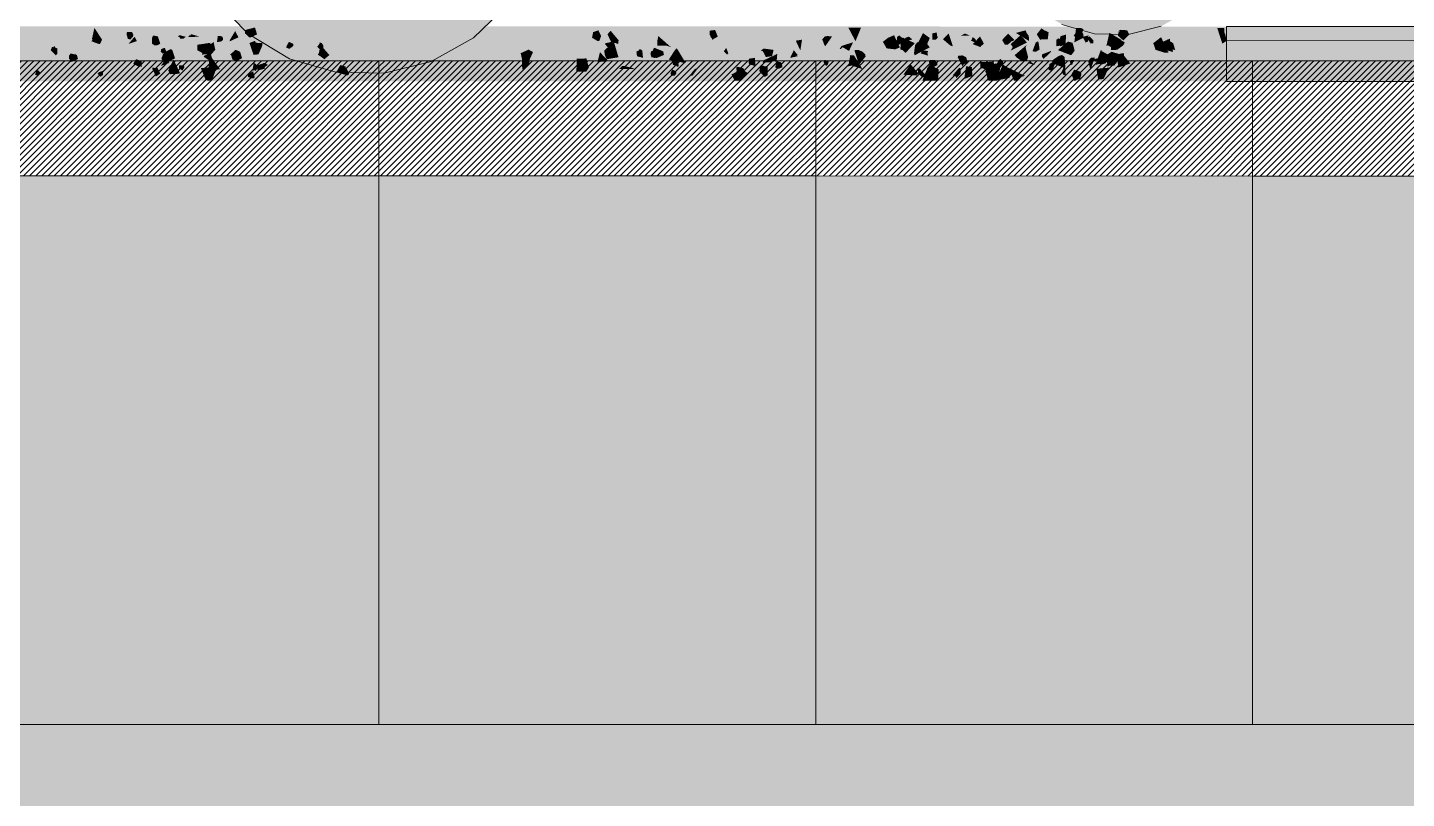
# Model space of a CAD drawing. Header units: millimetres. Extents: x -146962 to 322503, y -183624 to 284367.
# Drawn here: x 101095 to 121218, y 18140 to 29380 of the extents above; entities that cross this region are included whole.
import ezdxf

# ---------------------------------------------------------------- set-up
doc = ezdxf.new("R2010")
doc.units = ezdxf.units.MM
doc.layers.add('30_敷地・外構', color=8, linetype='Continuous', lineweight=9)

msp = doc.modelspace()

# ---------------------------------------------------------------- hatches: boundary and pattern name
at = {"layer": '30_敷地・外構', "true_color": 0xcfe0b8}
for points in [[(103519, 32476), (103882, 33080), (104389, 33570), (105005, 33912), (105689, 34082), (106394, 34070), (107071, 33876), (107675, 33513), (108165, 33006), (108507, 32389), (108677, 31705), (108665, 31001), (108471, 30323), (108108, 29719), (107601, 29229), (106984, 28887), (106300, 28717), (105596, 28729), (104918, 28924), (104314, 29287), (103824, 29794), (103482, 30410), (103312, 31094), (103324, 31799)], [(116252, 32917), (116731, 33037), (117224, 33028), (117698, 32892), (118121, 32638), (118464, 32283), (118703, 31852), (118822, 31373), (118814, 30880), (118678, 30405), (118424, 29982), (118069, 29640), (117637, 29400), (117159, 29281), (116665, 29290), (116191, 29426), (115768, 29680), (115425, 30035), (115186, 30466), (115067, 30945), (115075, 31438), (115211, 31913), (115465, 32336), (115820, 32678)]]:
    msp.add_hatch(color=8, dxfattribs=at).paths.add_polyline_path(points)
at = {"layer": '30_敷地・外構', "true_color": 0xdccfb6}
msp.add_hatch(color=8, dxfattribs=at).paths.add_polyline_path([(118594, 29396), (118594, 28596), (67603, 28599), (67603, 29399)])
at = {"layer": '30_敷地・外構', "true_color": 0xd8d4cc}
for points in [[(163594, 29394), (163594, 29194), (118594, 29196), (118594, 29396)], [(163594, 29194), (163594, 28594), (118594, 28596), (118594, 29196)]]:
    msp.add_hatch(color=8, dxfattribs=at).paths.add_polyline_path(points)
at = {"layer": '30_敷地・外構', "true_color": 0xb9cf98}
for points in [[(101149, 29061), (101177, 29080), (101177, 29133), (101227, 29247), (101388, 29246), (101426, 29151), (101260, 29007)], [(102049, 29203), (102033, 29205), (102070, 29377), (102182, 29204), (102152, 29141), (102122, 29145), (102024, 29183)], [(102540, 29351), (102701, 29377), (102769, 29377), (102825, 29271), (102768, 29194), (102561, 29215)], [(102544, 29315), (102617, 29318), (102639, 29274), (102629, 29238), (102623, 29238), (102593, 29206), (102558, 29217), (102542, 29275)], [(102658, 29248), (102689, 29183), (102568, 29143)], [(102910, 29226), (102927, 29265), (102997, 29252), (103031, 29146), (102995, 29125), (102948, 29119), (102909, 29149)], [(103317, 29234), (103288, 29254), (103313, 29270), (103403, 29246), (103368, 29218), (103321, 29220), (103317, 29223)], [(103470, 29264), (103480, 29285), (103607, 29248), (103441, 29242), (103452, 29266)], [(103859, 29168), (103872, 29259), (103929, 29254), (103943, 29238), (103949, 29203), (103924, 29180)], [(104050, 29205), (104125, 29330), (104139, 29301), (104173, 29239), (104042, 29178)], [(104270, 29294), (104269, 29322), (104255, 29341), (104392, 29377), (104415, 29377), (104444, 29281), (104339, 29232)], [(104426, 29159), (104522, 29155), (104518, 29111), (104466, 28991), (104393, 28982), (104333, 29155), (104412, 29187)], [(105264, 29253), (105347, 29285), (105358, 28997), (105285, 28980), (105284, 28988), (105248, 29014), (105266, 29072), (105219, 29058)], [(109358, 29317), (109426, 29340), (109466, 29256), (109437, 29183), (109406, 29188), (109333, 29233), (109349, 29316)], [(109558, 29283), (109604, 29334), (109720, 29196), (109713, 29140), (109671, 29157), (109641, 29158), (109609, 29174)], [(109793, 29086), (109998, 29217), (109862, 28935), (109865, 28989), (109835, 29005)], [(110287, 29197), (110300, 29257), (110483, 29096), (110414, 29118), (110283, 29117)], [(110829, 29314), (110902, 29310), (110948, 29212), (110883, 29116), (110860, 29050), (110744, 29089), (110744, 29116)], [(111051, 29336), (111127, 29345), (111138, 29322), (111168, 29249), (111084, 29202), (111083, 29220), (111068, 29237), (111048, 29280)], [(111356, 29093), (111264, 29297), (111342, 29351), (111381, 29341), (111498, 29235), (111476, 29209), (111378, 29079)], [(111880, 29110), (111935, 29218), (111958, 29295), (111994, 29283), (112178, 29117), (112122, 29056), (112034, 29016)], [(112373, 29045), (112306, 29190), (112397, 29204), (112393, 29181)], [(112761, 29256), (112824, 29254), (112835, 29250), (112737, 29109), (112719, 29135), (112693, 29209), (112727, 29249)], [(113257, 29377), (113178, 29182), (113074, 29377)], [(113423, 29146), (113368, 29205), (113382, 29271), (113424, 29287), (113496, 29309), (113658, 29163), (113509, 29047), (113461, 29049)], [(113653, 29232), (113690, 29247), (113740, 29270), (113824, 29091), (113757, 29063), (113633, 29077), (113626, 29088), (113577, 29173)], [(113588, 29217), (113756, 28942), (113725, 28937), (113673, 28918), (113648, 28900), (113630, 28952)], [(113779, 29168), (113783, 29243), (113816, 29268), (113876, 29211), (113835, 29138), (113803, 29132), (113796, 29152)], [(113867, 29235), (114042, 29153), (114040, 29150), (113909, 29012), (113890, 29026), (113869, 29050), (113830, 29064), (113850, 29224)], [(113915, 29234), (113956, 29248), (114009, 29208), (113990, 29204), (113918, 29179), (113901, 29175), (113907, 29192), (113902, 29223)], [(113926, 29150), (113982, 29147), (114035, 29188), (114082, 29200), (114162, 29066), (114195, 29006), (113948, 28936)], [(114122, 29175), (114188, 29183), (114258, 29098), (114266, 29095), (114043, 28977), (114031, 29006), (114047, 29125), (114075, 29163)], [(114163, 29300), (114262, 29228), (114208, 29108), (114186, 29128), (114097, 29169)], [(114299, 29203), (114301, 29296), (114362, 29310), (114368, 29268), (114380, 29232), (114348, 29205)], [(114367, 29210), (114515, 29261), (114549, 29265), (114663, 29215), (114681, 29142), (114438, 28986)], [(114452, 29211), (114537, 29296), (114599, 29106), (114563, 29118)], [(114576, 28973), (114507, 28997), (114554, 29197), (114812, 29119), (114773, 29091)], [(114538, 29238), (114626, 29377), (114644, 29377), (114815, 29214), (114824, 29155), (114699, 29084)], [(114875, 28944), (114695, 28929), (114672, 29079), (114761, 29182), (114868, 28957)], [(114711, 29261), (114742, 29276), (114776, 29294), (114824, 29272), (114854, 29261)], [(114865, 29187), (114889, 29243), (114931, 29209), (114935, 29189), (114930, 29168), (114921, 29166)], [(114889, 29139), (114995, 29251), (115051, 29146), (115003, 29105), (115001, 29096)], [(115406, 29293), (115490, 29205), (115488, 29193), (115455, 29179), (115398, 29130), (115357, 29132), (115317, 29200)], [(115414, 29240), (115423, 29261), (115576, 29269), (115663, 29179), (115450, 29102), (115396, 29097), (115416, 29126), (115403, 29158)], [(115471, 29097), (115442, 29140), (115581, 29264), (115624, 29232), (115679, 29161), (115442, 29043)], [(115708, 29186), (115518, 29302), (115660, 29341), (115676, 29298), (115703, 29267), (115709, 29229)], [(115759, 29032), (115811, 29170), (115831, 29166), (115838, 29186), (115848, 29167), (115865, 29061), (115816, 29031)], [(115891, 29369), (115926, 29345), (115996, 29311), (115983, 29210), (115887, 29208), (115873, 29201), (115823, 29282)], [(116007, 29215), (116014, 29220), (116154, 29031), (116129, 28973), (116100, 28933), (116010, 28922), (115848, 28982), (115852, 29004)], [(116252, 29376), (116271, 29366), (116170, 29151), (116023, 29171), (116010, 29347), (116012, 29376)], [(116110, 29134), (116110, 29205), (116141, 29224), (116212, 29183), (116211, 29123), (116109, 29109)], [(116173, 29256), (116251, 29280), (116243, 29131), (116168, 29109), (116131, 29139)], [(116449, 29376), (116483, 29376), (116476, 29366), (116505, 29359), (116472, 29258), (116470, 29258), (116414, 29218), (116361, 29263)], [(116397, 29376), (116453, 29376), (116488, 29307), (116503, 29288), (116506, 29234), (116371, 29164)], [(116489, 29290), (116488, 29284), (116496, 29287), (116492, 29259), (116485, 29221), (116425, 29218), (116432, 29297), (116479, 29289)], [(116489, 29245), (116560, 29262), (116579, 29266), (116567, 29171), (116527, 29165), (116530, 29177)], [(116610, 29148), (116553, 29230), (116597, 29251), (116654, 29187), (116647, 29177), (116646, 29150)], [(116997, 29196), (117039, 29211), (117047, 29131), (117037, 29021), (116980, 28968), (116927, 28933), (116801, 29095), (116888, 29203)], [(116876, 29113), (116863, 29123), (116839, 29113), (116883, 29304), (117055, 29203), (117021, 29120), (116952, 29075)], [(116975, 29243), (117107, 29164), (117088, 29123), (116996, 29057), (116904, 29052), (116914, 29148), (116961, 29208)], [(116979, 29104), (116952, 29165), (116946, 29185), (116930, 29192), (117111, 29321), (117190, 29192), (117045, 29112)], [(117043, 29317), (117044, 29318), (117023, 29338), (117039, 29348), (117142, 29341), (117174, 29278), (117086, 29192), (117007, 29263), (117021, 29331)], [(117366, 29325), (117362, 29332), (117376, 29333), (117582, 29259), (117581, 29192), (117544, 29150), (117308, 29190)], [(117680, 29017), (117557, 29056), (117523, 29153), (117637, 29240), (117736, 29035), (117749, 29024), (117736, 29015)], [(117642, 29126), (117614, 29153), (117767, 29218), (117768, 29170), (117777, 29164), (117785, 29154), (117637, 29116)], [(117726, 29207), (117813, 29154), (117844, 29054), (117804, 29060), (117805, 29052), (117811, 29038), (117808, 29025), (117640, 29072)], [(118555, 29376), (118559, 29366), (118560, 29313), (118577, 29268), (118594, 29193), (118594, 29187), (118532, 29147), (118456, 29376)], [(101475, 29093), (101484, 29114), (101503, 29087), (101528, 29076), (101527, 28994), (101508, 28975), (101433, 29048), (101451, 29100)], [(101657, 29005), (101679, 29065), (101763, 29078), (101888, 29077), (101917, 28947), (101674, 28973)], [(101702, 28976), (101725, 29003), (101814, 28981), (101831, 28921), (101723, 28876), (101712, 28914), (101701, 28921), (101698, 28969)], [(101800, 28907), (101754, 28883), (101748, 28890), (101794, 29000), (101826, 28920), (101819, 28922)], [(103045, 29067), (103097, 29086), (103117, 29036), (103091, 29007), (103086, 29013), (103062, 29003), (103038, 29030)], [(103087, 29019), (103186, 29066), (103208, 29052), (103248, 28932), (103149, 28883), (103084, 28868), (103048, 28928), (103070, 28987)], [(103754, 29157), (103785, 29120), (103735, 28997), (103662, 28988), (103642, 28984), (103644, 29011), (103570, 29051), (103573, 29130)], [(103773, 28986), (103691, 29021), (103654, 29065), (103797, 29160), (103807, 29176), (103835, 29058)], [(103769, 28886), (103664, 28955), (103679, 28972), (103762, 29020), (103790, 28920), (103768, 28905)], [(103744, 28947), (103760, 28951), (103755, 28980), (103902, 28774), (103791, 28757), (103719, 28778), (103739, 28801)], [(104017, 28875), (104014, 29161), (104096, 29152), (104116, 29105), (104136, 28935), (104031, 28877)], [(104131, 29057), (104196, 29027), (104226, 28935), (104177, 28908), (104164, 28884), (104085, 28915), (104066, 28975), (104050, 28987)], [(104884, 29071), (105046, 29141), (105152, 28955), (105034, 28822), (105024, 28857), (104929, 28884), (104856, 29083)], [(104866, 29092), (104908, 29172), (104969, 29145), (104972, 29136), (104976, 29115), (104913, 29069)], [(105359, 29164), (105389, 29154), (105412, 29117), (105413, 29084), (105369, 29057), (105322, 29100), (105358, 29150), (105359, 29147)], [(105358, 29072), (105404, 29090), (105500, 28980), (105425, 28918), (105369, 28962), (105330, 28985), (105348, 29013)], [(105670, 29016), (105708, 29059), (105765, 28972), (105817, 28977), (105746, 28769), (105558, 28950)], [(108367, 28889), (108320, 28879), (108291, 29007), (108407, 29059), (108471, 29023), (108412, 28891), (108400, 28891), (108385, 28868)], [(109372, 29007), (109384, 29048), (109470, 29131), (109499, 29102), (109655, 28957), (109500, 28840), (109434, 28936)], [(109414, 28848), (109417, 28898), (109448, 29022), (109566, 28897), (109529, 28885), (109444, 28880)], [(109510, 29047), (109652, 29170), (109719, 28948), (109547, 28919), (109519, 28980)], [(109519, 29141), (109525, 29151), (109620, 29172), (109635, 29156), (109658, 29088), (109585, 29069)], [(109838, 29070), (110073, 29057), (110070, 29044), (109907, 28913), (109863, 28874), (109791, 29075)], [(109989, 28963), (109980, 29030), (110017, 29048), (110029, 29068), (110066, 29047), (110075, 28957), (110074, 28940)], [(110127, 28904), (110226, 28999), (110410, 28897), (110329, 28766), (110176, 28724), (110140, 28782), (110126, 28868)], [(110185, 28996), (110194, 29033), (110261, 29064), (110264, 29054), (110306, 28981), (110281, 28936), (110199, 28949)], [(110236, 29088), (110372, 29033), (110383, 28979), (110373, 28978), (110293, 28944), (110233, 28937), (110225, 28952), (110196, 28978)], [(110530, 29034), (110565, 29080), (110586, 29053), (110701, 28861), (110452, 28913)], [(110504, 28871), (110491, 28922), (110574, 28979), (110598, 28819), (110586, 28807), (110558, 28826), (110515, 28836)], [(110780, 28801), (110708, 29072), (110776, 29103), (110820, 29063), (110869, 28751), (110785, 28797)], [(111255, 29033), (111291, 29085), (111324, 28999), (111317, 29004), (111308, 28990), (111295, 28994), (111283, 29007)], [(111794, 29043), (111833, 29072), (111843, 29074), (111983, 29055), (111960, 28964), (111870, 28951), (111825, 29036)], [(111930, 28873), (111823, 28870), (111834, 28901), (112036, 28996), (112025, 28871), (111984, 28903)], [(112224, 28938), (112277, 29051), (112334, 28981), (112314, 28982), (112337, 28964)], [(112974, 29113), (113142, 29166), (113083, 29040), (112990, 29094), (112963, 29066), (112947, 29070)], [(113101, 28979), (113155, 28975), (113279, 28775), (113120, 28828), (113073, 28815)], [(113280, 29029), (113322, 28986), (113324, 28959), (113295, 28921), (113233, 28842), (113219, 28875), (113161, 29051), (113225, 29052)], [(114153, 29047), (114239, 29039), (114226, 29010), (114237, 28975), (114233, 28972), (114129, 29004)], [(114304, 28976), (114499, 29015), (114564, 28958), (114555, 28770), (114271, 28758)], [(115447, 28913), (115517, 28971), (115529, 28992), (115608, 28984), (115654, 28695), (115582, 28738), (115574, 28752)], [(115593, 28898), (115525, 28948), (115501, 28979), (115677, 29130), (115659, 29094), (115697, 28949), (115681, 28903)], [(115898, 28964), (115901, 28990), (116029, 29039), (116032, 29030), (115923, 28922), (115899, 28957)], [(116142, 28966), (116192, 28982), (116230, 28949), (116240, 28797), (116211, 28798), (116068, 28854), (116038, 28895)], [(116131, 29052), (116278, 29176), (116345, 29159), (116376, 29046), (116334, 28986), (116317, 28979)], [(116636, 28935), (116813, 29037), (116875, 29031), (116874, 29008), (116920, 28985), (116756, 28819), (116670, 28910)], [(116860, 28990), (116877, 28966), (116926, 28903), (116878, 28882), (116688, 28839), (116697, 28887), (116760, 29059), (116773, 29034)], [(116913, 29028), (117021, 28996), (117029, 28986), (117012, 28901), (116953, 28824), (116890, 28826), (116856, 28809), (116837, 28976)], [(116992, 28988), (117014, 28989), (117038, 29000), (117096, 29007), (117094, 28973), (117187, 28857), (117012, 28797)], [(101187, 28865), (101305, 28827), (101300, 28676), (101175, 28615), (101157, 28648), (101134, 28690), (101096, 28708), (101162, 28870)], [(102544, 28730), (102578, 28816), (102762, 28835), (102827, 28779), (102780, 28636), (102554, 28638)], [(102635, 28850), (102678, 28920), (102762, 28891), (102759, 28806), (102752, 28807), (102740, 28815), (102729, 28806)], [(102969, 28667), (102916, 28774), (102917, 28795), (102991, 28791), (103031, 28709)], [(103081, 28881), (103109, 28888), (103159, 28894), (103156, 28866), (103180, 28870), (103040, 28822)], [(103148, 28756), (103224, 28915), (103321, 28715), (103267, 28703), (103175, 28701)], [(103280, 28679), (103179, 28697), (103149, 28857), (103364, 28943), (103429, 28772)], [(103303, 28829), (103376, 28832), (103378, 28827), (103383, 28799), (103355, 28753), (103309, 28785), (103307, 28787)], [(103624, 28789), (103834, 28809), (103849, 28783), (103790, 28619), (103745, 28607), (103728, 28607), (103692, 28622)], [(104065, 28787), (104234, 28824), (104347, 28730), (104329, 28705), (104289, 28611), (104016, 28753)], [(104378, 28758), (104396, 28866), (104428, 28849), (104455, 28799), (104425, 28745), (104414, 28758)], [(104435, 28820), (104442, 28829), (104555, 28865), (104564, 28831), (104555, 28789), (104560, 28782), (104454, 28755)], [(104526, 28786), (104516, 28819), (104539, 28867), (104577, 28855), (104601, 28835)], [(104901, 28850), (104875, 28882), (104767, 28949), (105044, 28962), (105009, 28863), (104915, 28876)], [(105735, 28813), (105735, 28795), (105747, 28791), (105790, 28707), (105769, 28682), (105605, 28727), (105598, 28727), (105659, 28834)], [(108310, 28927), (108323, 28920), (108382, 28921), (108422, 28886), (108413, 28852), (108314, 28762)], [(109105, 28737), (109108, 28926), (109182, 28925), (109250, 28932), (109287, 28796), (109247, 28737)], [(109775, 28822), (109804, 28819), (109937, 28789), (109942, 28776), (109720, 28776), (109736, 28785)], [(110784, 28718), (110825, 28766), (110837, 28782), (110867, 28771), (110796, 28677), (110770, 28682), (110779, 28698)], [(111379, 28761), (111554, 28927), (111611, 28906), (111646, 28797), (111619, 28737), (111475, 28653)], [(111457, 28809), (111533, 28790), (111550, 28778), (111539, 28693), (111499, 28693), (111499, 28683), (111454, 28703), (111435, 28797)], [(111627, 28927), (111710, 28940), (111720, 28819), (111622, 28845), (111616, 28909)], [(111815, 28829), (111864, 28813), (111890, 28829), (111893, 28816), (111898, 28687), (111854, 28661), (111772, 28745), (111794, 28837)], [(112019, 28873), (112079, 28881), (112103, 28859), (112112, 28803), (112057, 28780), (112032, 28786), (112005, 28801), (112014, 28835)], [(112723, 28909), (112791, 28897), (112776, 28848), (112770, 28844), (112771, 28837), (112749, 28820), (112740, 28834), (112711, 28873)], [(113224, 28950), (113508, 28911), (113397, 28729), (113329, 28754), (113242, 28865)], [(113438, 28879), (113666, 28806), (113592, 28610), (113519, 28631), (113471, 28641), (113392, 28702), (113392, 28728)], [(113981, 28845), (114099, 28710), (114075, 28691), (114072, 28681), (113876, 28693)], [(113882, 28804), (114179, 28816), (114163, 28748), (114026, 28607), (114016, 28607), (113925, 28720), (113887, 28782)], [(114097, 28794), (114116, 28781), (114218, 28669), (114207, 28678), (114167, 28658), (114151, 28653), (114092, 28715), (114082, 28786)], [(114285, 28828), (114352, 28792), (114392, 28772), (114384, 28607), (114154, 28607), (114227, 28793), (114260, 28843)], [(114249, 28879), (114261, 28905), (114326, 28909), (114337, 28907), (114374, 28857), (114371, 28833), (114287, 28786)], [(114691, 28795), (114713, 28785), (114714, 28708), (114659, 28653), (114654, 28642), (114633, 28676), (114595, 28684)], [(114677, 28972), (114742, 28974), (114793, 28947), (114818, 28861), (114771, 28854), (114753, 28837), (114740, 28813), (114670, 28946)], [(114855, 28806), (114877, 28808), (114882, 28673), (114764, 28633), (114791, 28818)], [(115043, 28613), (115024, 28607), (114961, 28607), (114946, 28620), (114982, 28870), (115108, 28708), (115054, 28634)], [(115156, 28731), (115009, 28798), (114993, 28879), (115191, 28882), (115221, 28786)], [(115040, 28877), (115068, 28841), (115066, 28833), (115070, 28833), (115020, 28781), (115001, 28796), (114997, 28867), (115011, 28856)], [(115108, 28613), (115075, 28768), (115119, 28766), (115113, 28804), (115255, 28772), (115298, 28639), (115242, 28607), (115132, 28607)], [(115128, 28807), (115140, 28851), (115190, 28851), (115192, 28834), (115252, 28689), (115081, 28744), (115116, 28790), (115115, 28796)], [(115157, 28767), (115190, 28846), (115221, 28857), (115300, 28851), (115271, 28691), (115254, 28658), (115237, 28673), (115205, 28666)], [(115240, 28648), (115329, 28842), (115469, 28752), (115467, 28728), (115420, 28647), (115301, 28622)], [(115247, 28862), (115258, 28896), (115290, 28923), (115324, 28894), (115328, 28886), (115337, 28849), (115262, 28822)], [(115545, 28619), (115522, 28607), (115492, 28607), (115406, 28797), (115431, 28783), (115651, 28676), (115592, 28660)], [(115627, 28914), (115772, 28935), (115653, 28655), (115575, 28767), (115584, 28920)], [(115720, 28888), (115729, 28888), (115795, 28835), (115792, 28835), (115687, 28864)], [(115951, 28725), (116140, 28902), (116139, 28874), (116227, 28780), (116235, 28742), (115956, 28671)], [(116048, 28876), (116095, 28869), (116049, 28749), (115993, 28762), (116009, 28849)], [(116198, 28760), (116218, 28807), (116232, 28800), (116248, 28686), (116206, 28693), (116206, 28705), (116181, 28729)], [(116309, 28873), (116306, 28905), (116365, 28906), (116341, 28842), (116330, 28841), (116320, 28833), (116316, 28839)], [(116615, 28943), (116672, 28941), (116608, 28770), (116604, 28771), (116573, 28892)], [(116853, 28976), (116831, 28861), (116760, 28840), (116695, 28881), (116673, 28882), (116672, 28894), (116652, 28906), (116630, 28909)], [(116797, 28630), (116719, 28624), (116694, 28779), (116884, 28797), (116861, 28764)], [(101231, 28762), (101249, 28757), (101291, 28714), (101245, 28671), (101242, 28677), (101204, 28697)], [(102177, 28743), (102192, 28750), (102197, 28693), (102162, 28663), (102115, 28708), (102134, 28729)], [(104309, 28663), (104317, 28704), (104392, 28746), (104389, 28735), (104408, 28662), (104403, 28641), (104383, 28639), (104354, 28641)], [(110502, 28769), (110555, 28744), (110565, 28714), (110540, 28680), (110521, 28679), (110495, 28676), (110476, 28712)], [(111413, 28607), (111368, 28699), (111524, 28770), (111600, 28721), (111577, 28684), (111506, 28607)], [(115079, 28752), (115310, 28676), (115246, 28607), (115138, 28607), (115069, 28742)], [(115319, 28767), (115332, 28773), (115370, 28718), (115305, 28653), (115304, 28645), (115267, 28655), (115264, 28673), (115305, 28751)], [(116366, 28606), (116329, 28700), (116369, 28767), (116463, 28735), (116476, 28702), (116455, 28636), (116450, 28633), (116394, 28614), (116390, 28606)]]:
    msp.add_hatch(color=8, dxfattribs=at).paths.add_polyline_path(points)
at = {"layer": '30_敷地・外構', "true_color": 0xbdb6aa}
h = msp.add_hatch(dxfattribs=at)
h.set_pattern_fill('ANSI31', scale=20)
h.paths.add_polyline_path([(106223, 28897), (106223, 27217), (99848, 27217), (99848, 28597), (99848, 28897)])
h = msp.add_hatch(dxfattribs=at)
h.set_pattern_fill('ANSI31', scale=20)
h.paths.add_polyline_path([(112597, 27217), (106223, 27217), (106223, 28597), (106223, 28897), (112597, 28897), (112597, 28597)])
h = msp.add_hatch(dxfattribs=at)
h.set_pattern_fill('ANSI31', scale=20)
h.paths.add_polyline_path([(112597, 27217), (112597, 28897), (118972, 28896), (118972, 27216)])
h = msp.add_hatch(dxfattribs=at)
h.set_pattern_fill('ANSI31', scale=20)
h.paths.add_polyline_path([(125347, 28896), (125346, 27216), (118972, 27216), (118972, 28596), (118972, 28896)])
at = {"layer": '30_敷地・外構', "true_color": 0xdde8d0}
for points in [[(99848, 27217), (106223, 27217), (106222, 19217), (99847, 19217)], [(106223, 27217), (112597, 27217), (112597, 19217), (106222, 19217)], [(112597, 27217), (118972, 27216), (118971, 19216), (112597, 19217)], [(118972, 27216), (125346, 27216), (125346, 19216), (118971, 19216)]]:
    msp.add_hatch(color=8, dxfattribs=at).paths.add_polyline_path(points)
at = {"layer": '30_敷地・外構', "true_color": 0xcfe3ef}
msp.add_hatch(color=8, dxfattribs=at).paths.add_polyline_path([(163594, 19214), (163593, 1214), (10601, 1223), (10602, 19223)])
msp.add_hatch(color=8, dxfattribs=at).paths.add_polyline_path([(163594, 19214), (163593, 1214), (10601, 1223), (10602, 19223)])

# ---------------------------------------------------------------- linework, layer by layer
at = {"layer": '30_敷地・外構'}
for points in [[(108108, 29719), (107601, 29229), (106984, 28887), (106300, 28717), (105596, 28729), (104918, 28924), (104314, 29287), (103824, 29794)], [(117637, 29400), (117159, 29281), (116665, 29290), (116191, 29426)], [(163594, 29394), (163594, 29194), (118594, 29196), (118594, 29396), (163594, 29394)], [(163594, 29194), (163594, 28594), (118594, 28596), (118594, 29196), (163594, 29194)], [(106223, 28897), (106223, 27217), (99848, 27217), (99848, 28597), (99848, 28897), (106223, 28897)], [(112597, 27217), (106223, 27217), (106223, 28597), (106223, 28897), (112597, 28897), (112597, 28597), (112597, 27217)], [(112597, 27217), (112597, 28897), (118972, 28896), (118972, 27216), (112597, 27217)], [(125347, 28896), (125346, 27216), (118972, 27216), (118972, 28596), (118972, 28896), (125347, 28896)], [(99848, 27217), (106223, 27217), (106222, 19217), (99847, 19217), (99848, 27217)], [(106223, 27217), (112597, 27217), (112597, 19217), (106222, 19217), (106223, 27217)], [(112597, 27217), (118972, 27216), (118971, 19216), (112597, 19217), (112597, 27217)], [(118972, 27216), (125346, 27216), (125346, 19216), (118971, 19216), (118972, 27216)], [(163594, 19214), (163593, 1214), (10601, 1223), (10602, 19223), (163594, 19214)], [(163594, 19214), (163593, 1214), (10601, 1223), (10602, 19223), (163594, 19214)]]:
    msp.add_lwpolyline(points, dxfattribs=at)

doc.saveas('drawing.dxf')
